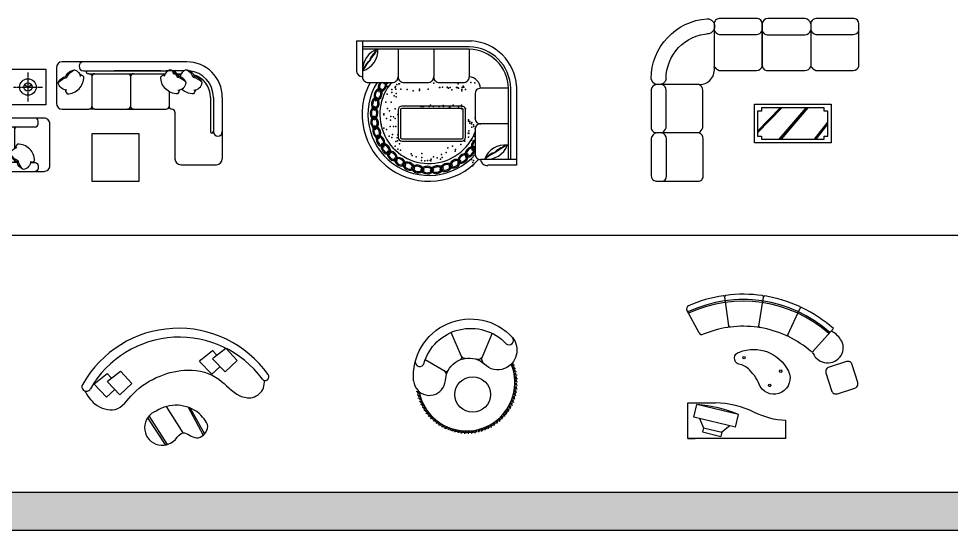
# Model space of a CAD drawing. Header units: millimetres. Extents: x -30782 to 40110, y 35885 to 73818.
# Drawn here: x -16086 to -349, y 35885 to 44521 of the extents above; entities that cross this region are included whole.
import ezdxf

# ---------------------------------------------------------------- set-up
doc = ezdxf.new("R2010")
doc.units = ezdxf.units.MM
doc.linetypes.add('CENTER', pattern=[2, 1.25, -0.25, 0.25, -0.25])
doc.layers.add('www.cad-blocks.net', color=7, linetype='Continuous')

# ---------------------------------------------------------------- blocks, each defined once
blk = doc.blocks.new('A$C714C64AF')
for p, q in [((908, 1917, -5499), (908, 1317, -5499)), ((3108, 2017, -5499), (1005, 2017, -5499)), ((1365, 1867, -5499), (2793, 1867, -5499)), ((3508, 1417, -5499), (3508, 839, -5499)), ((3558, 1417, -5499), (3558, 839, -5499)), ((3708, 1417, -5499), (3708, 839, -5499)), ((1008, 1217, -5499), (1458, 1217, -5499)), ((1558, 1217, -5499), (1458, 1217, -5499)), ((1558, 1217, -5499), (2760, 1217, -5499)), ((2209, 1217, -5499), (2109, 1217, -5499)), ((2908, 1167, -5499), (2908, 381, -5499)), ((3708, 839, -5499), (3708, 381, -5499)), ((3008, 281, -5499), (3608, 281, -5499))]:
    blk.add_line(p, q)
at = {"elevation": -5499}
for points in [[(128, 1892), (728, 1892), (728, 1292), (128, 1292)], [(2306, 800), (1506, 800), (1506, 0), (2306, 0)]]:
    blk.add_lwpolyline(points, close=True, dxfattribs=at)
at = {"linetype": 'CENTER', "elevation": -5499}
for points in [[(428, 1837), (428, 1347)], [(183, 1592), (673, 1592)]]:
    blk.add_lwpolyline(points, dxfattribs=at)
at = {"elevation": -5499}
for points in [[(940, 1667, -0.14773), (1086, 1753, -0.213343), (1215, 1879)], [(1083, 1541, -0.356772), (940, 1667, -0.249542), (1070, 1771)], [(1058, 1544, 0.165541), (1089, 1478, 0.425989), (1370, 1765, 0.121523), (1303, 1804)], [(1066, 1760, -0.306663), (1215, 1879, -0.30633), (1312, 1770)], [(1456, 1817), (1438, 1817, -0.414214), (1418, 1837), (1418, 1847, -0.414214), (1438, 1867)], [(1458, 1817, -0.414214), (1508, 1767)], [(1558, 1817, 0.414214), (1508, 1767), (1508, 1267, 0.432452)], [(1558, 1817, 0.414214), (1508, 1767)], [(2670, 1867), (1884, 1867, 0.414214)], [(2109, 1817, -0.414214), (2159, 1767)], [(2209, 1817, 0.414214), (2159, 1767), (2159, 1267, 0.432452)], [(2209, 1817, 0.414214), (2159, 1767)], [(2982, 1544, -0.165541), (2951, 1478, -0.425989), (2670, 1765, -0.121523), (2737, 1804)], [(2974, 1760, 0.306663), (2825, 1879, 0.30633), (2727, 1770)], [(3068, 1867), (2753, 1867, 0.415492)], [(3100, 1667, 0.14773), (2954, 1753, 0.213343), (2825, 1879)], [(3013, 1867), (2891, 1867, 0.414214), (2871, 1847), (2871, 1837, 0.414214), (2891, 1817), (2963, 1817, 0.414214)], [(2957, 1541, 0.356772), (3100, 1667, 0.249542), (2970, 1771)], [(2964, 1785, -0.071865), (3006, 1804)], [(3243, 1760, 0.306663), (3094, 1879, 0.30633), (2997, 1770)], [(3369, 1667, 0.14773), (3223, 1753, 0.213343), (3094, 1879)], [(3226, 1541, 0.356772), (3369, 1667, 0.249542), (3239, 1771)], [(3251, 1544, -0.165541), (3220, 1478, -0.200231), (3022, 1559)], [(150, 505), (150, 917), (550, 917, 0.414214), (600, 967), (600, 1017, 0.414214), (550, 1067)], [(150, 505), (150, 917), (550, 917, 0.414214), (600, 967), (600, 1017, 0.414214), (550, 1067)], [(150, 505), (150, 897, -0.414214), (170, 917), (180, 917, -0.414214), (200, 897), (200, 555, -0.729729)], [(250, 917, 0.414214), (200, 867)], [(257, 324, -0.306663), (138, 474, -0.30633), (246, 571)], [(350, 198, -0.14773), (264, 345, -0.213343), (138, 474)], [(473, 317, 0.165541), (539, 347, 0.425989), (252, 628, 0.121523), (213, 562)], [(150, 337), (150, 422, -0.414213)], [(200, 355), (200, 337, -0.414214), (180, 317), (170, 317, -0.414214), (150, 337)], [(476, 342, -0.356772), (350, 198, -0.249542), (246, 328)], [(473, 317), (550, 317, -0.414214), (600, 267), (600, 217, -0.414214), (550, 167)]]:
    blk.add_lwpolyline(points, format="xyb", dxfattribs=at)
for points in [[(1458, 1817), (2743, 1817)], [(1884, 1867), (2670, 1867)], [(2944, 1817), (3012, 1817)], [(428, 1592), (367, 1627)], [(428, 1592), (489, 1627)], [(428, 1592), (428, 1522)], [(2810, 1515), (2810, 1267)], [(248, 317), (150, 317), (150, 422)]]:
    blk.add_lwpolyline(points, dxfattribs=at)
blk.add_lwpolyline([(0, 267, 0.414214), (100, 167), (700, 167, 0.414214), (800, 267), (800, 967, 0.414214), (700, 1067), (100, 1067, 0.414214), (0, 967)], format="xyb", close=True, dxfattribs=at)
for radius in [140, 70]:
    blk.add_circle((428, 1592, -5499), radius)
for centre, radius, start, end in [((1008, 1917, -5499), 100, 90, 180), ((1365, 1942, -5499), 75, 90, 270), ((3108, 1417, -5499), 600, 0, 90), ((3108, 1417, -5499), 450, 0, 84.5853), ((3108, 1417, -5499), 400, 0, 72.9371), ((1008, 1317, -5499), 100, 180, 270), ((1458, 1267, -5499), 50, 270, 0), ((1458, 1267, -5499), 50, 270, 0), ((1558, 1267, -5499), 50, 180, 270), ((1558, 1267, -5499), 50, 180, 270), ((2109, 1267, -5499), 50, 270, 0), ((2109, 1267, -5499), 50, 270, 0), ((2209, 1267, -5499), 50, 180, 270), ((2209, 1267, -5499), 50, 180, 270), ((2760, 1267, -5499), 50, 270, 0), ((2760, 1267, -5499), 50, 270, 0), ((2860, 1267, -5499), 50, 180, 270), ((2860, 1267, -5499), 50, 180, 270), ((2858, 1167, -5499), 50, 0, 90), ((3533, 839, -5499), 25, 180, 0), ((3633, 839, -5499), 75, 180, 0), ((3008, 381, -5499), 100, 180, 270), ((3608, 381, -5499), 100, 270, 0)]:
    blk.add_arc(centre, radius, start, end)
blk = doc.blocks.new('A$C2439112B')
for p, q in [((0, 2370), (1940, 2370)), ((0, 2370), (0, 1856)), ((100, 2370), (100, 1763)), ((1900, 2270), (100, 2270)), ((1900, 2230), (100, 2230)), ((338, 2209), (297, 2146)), ((324, 2204), (322, 2204)), ((322, 2204), (322, 2200)), ((327, 2207), (324, 2204)), ((328, 2209), (327, 2207)), ((331, 2209), (328, 2209)), ((700, 2230), (700, 1761)), ((1302, 2231), (1302, 1761)), ((1900, 2231), (1900, 1761)), ((253, 2089), (218, 2030)), ((224, 2048), (223, 2046)), ((226, 2048), (224, 2048)), ((227, 2055), (226, 2048)), ((228, 2057), (227, 2056)), ((227, 2056), (227, 2055)), ((230, 2064), (228, 2057)), ((231, 2074), (230, 2074)), ((230, 2074), (230, 2064)), ((232, 2075), (231, 2074)), ((233, 2082), (232, 2075)), ((235, 2082), (233, 2082)), ((237, 2083), (235, 2082)), ((238, 2090), (237, 2083)), ((239, 2090), (238, 2090)), ((240, 2091), (239, 2090)), ((241, 2098), (240, 2091)), ((244, 2098), (241, 2098)), ((246, 2103), (244, 2098)), ((247, 2103), (246, 2103)), ((248, 2104), (247, 2103)), ((250, 2105), (248, 2104)), ((252, 2107), (250, 2105)), ((253, 2107), (252, 2107)), ((297, 2146), (253, 2089)), ((255, 2109), (253, 2107)), ((256, 2112), (255, 2109)), ((257, 2112), (256, 2112)), ((260, 2119), (257, 2112)), ((261, 2120), (260, 2120)), ((260, 2120), (260, 2119)), ((262, 2122), (261, 2121)), ((261, 2121), (261, 2120)), ((263, 2124), (262, 2124)), ((262, 2124), (262, 2122)), ((264, 2126), (263, 2124)), ((265, 2129), (264, 2127)), ((264, 2127), (264, 2126)), ((268, 2129), (265, 2129)), ((270, 2134), (268, 2129)), ((271, 2134), (270, 2134)), ((274, 2143), (271, 2134)), ((276, 2143), (274, 2143)), ((277, 2144), (276, 2143)), ((279, 2145), (277, 2144)), ((281, 2148), (279, 2145)), ((285, 2148), (281, 2148)), ((286, 2150), (285, 2148)), ((287, 2150), (286, 2150)), ((292, 2152), (287, 2152)), ((287, 2152), (287, 2150)), ((293, 2157), (292, 2155)), ((292, 2155), (292, 2152)), ((294, 2157), (293, 2157)), ((296, 2158), (294, 2157)), ((297, 2160), (296, 2158)), ((299, 2162), (297, 2162)), ((297, 2162), (297, 2160)), ((300, 2170), (299, 2163)), ((299, 2163), (299, 2162)), ((301, 2170), (300, 2170)), ((304, 2171), (301, 2170)), ((305, 2178), (304, 2171)), ((308, 2178), (305, 2178)), ((311, 2182), (308, 2182)), ((308, 2182), (308, 2178)), ((312, 2185), (311, 2182)), ((313, 2186), (312, 2185)), ((314, 2187), (313, 2187)), ((313, 2187), (313, 2186)), ((315, 2188), (314, 2187)), ((318, 2195), (315, 2195)), ((315, 2195), (315, 2188)), ((319, 2196), (318, 2195)), ((320, 2199), (319, 2196)), ((322, 2200), (320, 2200)), ((320, 2200), (320, 2199)), ((130, 1910), (107, 1862)), ((114, 1894), (113, 1887)), ((115, 1895), (114, 1894)), ((116, 1899), (115, 1897)), ((115, 1897), (115, 1895)), ((117, 1899), (116, 1899)), ((119, 1900), (117, 1899)), ((120, 1902), (119, 1900)), ((122, 1904), (120, 1904)), ((120, 1904), (120, 1902)), ((123, 1913), (122, 1904)), ((126, 1913), (123, 1913)), ((128, 1917), (126, 1913)), ((129, 1917), (128, 1917)), ((131, 1922), (129, 1917)), ((167, 1972), (130, 1910)), ((133, 1922), (131, 1922)), ((134, 1929), (133, 1922)), ((135, 1930), (134, 1929)), ((136, 1930), (135, 1930)), ((138, 1937), (136, 1930)), ((139, 1938), (138, 1938)), ((138, 1938), (138, 1937)), ((141, 1945), (139, 1938)), ((142, 1946), (141, 1945)), ((143, 1946), (142, 1946)), ((145, 1951), (143, 1949)), ((143, 1949), (143, 1946)), ((148, 1954), (145, 1952)), ((145, 1952), (145, 1951)), ((150, 1957), (148, 1956)), ((148, 1956), (148, 1954)), ((151, 1964), (150, 1957)), ((152, 1964), (151, 1964)), ((154, 1966), (152, 1964)), ((156, 1968), (154, 1966)), ((157, 1968), (156, 1968)), ((159, 1971), (157, 1968)), ((160, 1973), (159, 1971)), ((161, 1973), (160, 1973)), ((163, 1974), (161, 1973)), ((164, 1976), (163, 1974)), ((166, 1978), (164, 1978)), ((164, 1978), (164, 1976)), ((168, 1987), (166, 1987)), ((166, 1987), (166, 1978)), ((218, 2030), (167, 1972)), ((170, 1991), (168, 1989)), ((168, 1989), (168, 1987)), ((171, 1991), (170, 1991)), ((173, 1994), (171, 1991)), ((174, 1996), (173, 1994)), ((178, 2000), (174, 1996)), ((180, 2003), (178, 2001)), ((178, 2001), (178, 2000)), ((182, 2005), (180, 2003)), ((185, 2005), (182, 2005)), ((187, 2008), (185, 2006)), ((185, 2006), (185, 2005)), ((190, 2010), (187, 2010)), ((187, 2010), (187, 2008)), ((191, 2012), (190, 2010)), ((194, 2015), (191, 2012)), ((195, 2015), (194, 2015)), ((202, 2022), (195, 2015)), ((204, 2023), (202, 2023)), ((202, 2023), (202, 2022)), ((205, 2024), (204, 2023)), ((207, 2025), (205, 2024)), ((208, 2027), (207, 2025)), ((211, 2027), (208, 2027)), ((212, 2034), (211, 2027)), ((213, 2035), (212, 2034)), ((216, 2035), (213, 2035)), ((218, 2042), (216, 2035)), ((220, 2044), (218, 2042)), ((223, 2046), (220, 2045)), ((220, 2045), (220, 2044)), ((107, 1866), (106, 1865)), ((108, 1869), (107, 1868)), ((107, 1868), (107, 1866)), ((109, 1878), (108, 1877)), ((108, 1877), (108, 1869)), ((111, 1878), (109, 1878)), ((113, 1886), (111, 1886)), ((111, 1886), (111, 1878)), ((113, 1887), (113, 1886)), ((186, 1670), (614, 1670)), ((788, 1670), (1202, 1670)), ((1386, 1670), (1800, 1670)), ((2700, 1610), (2700, 270)), ((2000, 1485), (2000, 1056)), ((2561, 1570), (2093, 1570)), ((2560, 1570), (2560, 970)), ((2600, 1570), (2600, 970)), ((1777, 1269), (765, 1269)), ((703, 1206), (703, 742)), ((742, 1206), (742, 742)), ((1777, 1230), (765, 1230)), ((1800, 742), (1800, 1206)), ((1839, 742), (1839, 1206)), ((2560, 970), (2092, 970)), ((2561, 970), (2093, 970)), ((2560, 970), (2560, 370)), ((2600, 970), (2600, 370)), ((2000, 884), (2000, 455)), ((765, 719), (1777, 719)), ((765, 680), (1777, 680)), ((2333, 482), (2263, 449)), ((2287, 473), (2284, 472)), ((2290, 474), (2287, 473)), ((2292, 473), (2290, 474)), ((2293, 474), (2292, 473)), ((2295, 474), (2293, 474)), ((2296, 477), (2295, 474)), ((2300, 475), (2296, 477)), ((2302, 477), (2300, 475)), ((2305, 478), (2302, 477)), ((2306, 477), (2305, 478)), ((2315, 481), (2306, 477)), ((2315, 482), (2315, 481)), ((2317, 481), (2315, 482)), ((2319, 482), (2317, 481)), ((2320, 482), (2319, 482)), ((2322, 484), (2320, 482)), ((2326, 483), (2322, 484)), ((2329, 489), (2326, 483)), ((2331, 489), (2329, 489)), ((2333, 488), (2331, 489)), ((2388, 522), (2333, 482)), ((2338, 494), (2333, 488)), ((2341, 494), (2338, 494)), ((2341, 495), (2341, 494)), ((2344, 495), (2341, 495)), ((2346, 497), (2344, 495)), ((2348, 496), (2346, 497)), ((2352, 502), (2348, 496)), ((2354, 503), (2352, 503)), ((2352, 503), (2352, 502)), ((2357, 509), (2354, 503)), ((2361, 518), (2357, 509)), ((2362, 517), (2361, 518)), ((2364, 518), (2362, 517)), ((2368, 524), (2364, 518)), ((2370, 523), (2368, 524)), ((2371, 523), (2370, 523)), ((2375, 529), (2371, 523)), ((2376, 529), (2375, 529)), ((2378, 529), (2376, 529)), ((2382, 535), (2378, 529)), ((2384, 534), (2382, 535)), ((2388, 537), (2384, 534)), ((2452, 557), (2388, 522)), ((2389, 537), (2388, 537)), ((2390, 538), (2389, 537)), ((2393, 538), (2390, 538)), ((2395, 539), (2393, 538)), ((2396, 539), (2395, 539)), ((2399, 540), (2396, 539)), ((2401, 542), (2399, 540)), ((2402, 541), (2401, 542)), ((2407, 547), (2402, 541)), ((2407, 548), (2407, 547)), ((2408, 547), (2407, 548)), ((2409, 548), (2408, 547)), ((2410, 549), (2409, 548)), ((2411, 551), (2410, 549)), ((2412, 551), (2411, 551)), ((2414, 551), (2412, 551)), ((2416, 554), (2414, 552)), ((2414, 552), (2414, 551)), ((2418, 553), (2416, 554)), ((2422, 556), (2418, 553)), ((2423, 556), (2422, 556)), ((2429, 563), (2423, 556)), ((2431, 562), (2429, 563)), ((2433, 563), (2431, 562)), ((2436, 563), (2433, 563)), ((2438, 565), (2436, 563)), ((2442, 563), (2438, 565)), ((2444, 565), (2442, 563)), ((2445, 564), (2444, 565)), ((2446, 566), (2445, 564)), ((2450, 564), (2446, 566)), ((2451, 567), (2450, 564)), ((2453, 568), (2451, 567)), ((2515, 598), (2452, 557)), ((2454, 568), (2453, 568)), ((2455, 568), (2454, 568)), ((2457, 570), (2455, 568)), ((2458, 571), (2457, 570)), ((2460, 570), (2458, 571)), ((2461, 571), (2460, 570)), ((2464, 577), (2461, 571)), ((2465, 577), (2464, 577)), ((2468, 577), (2465, 577)), ((2472, 583), (2468, 577)), ((2475, 581), (2472, 583)), ((2477, 585), (2475, 581)), ((2479, 585), (2477, 585)), ((2481, 586), (2479, 585)), ((2483, 587), (2481, 586)), ((2483, 588), (2483, 587)), ((2484, 587), (2483, 588)), ((2486, 588), (2484, 587)), ((2488, 594), (2486, 588)), ((2490, 593), (2488, 594)), ((2492, 594), (2490, 593)), ((2494, 596), (2492, 594)), ((2494, 597), (2494, 596)), ((2497, 596), (2494, 597)), ((2498, 600), (2497, 596)), ((2501, 599), (2498, 600)), ((2504, 600), (2501, 599)), ((2506, 602), (2504, 600)), ((2509, 600), (2506, 602)), ((2560, 370), (2092, 370)), ((2700, 370), (2093, 370)), ((2204, 408), (2164, 373)), ((2166, 377), (2164, 377)), ((2168, 379), (2166, 378)), ((2166, 378), (2166, 377)), ((2171, 386), (2168, 379)), ((2172, 387), (2171, 386)), ((2173, 386), (2172, 387)), ((2177, 394), (2173, 386)), ((2179, 393), (2177, 394)), ((2183, 400), (2179, 394)), ((2179, 394), (2179, 393)), ((2185, 401), (2183, 400)), ((2187, 403), (2185, 402)), ((2185, 402), (2185, 401)), ((2188, 403), (2187, 403)), ((2190, 403), (2188, 403)), ((2192, 405), (2190, 403)), ((2192, 406), (2192, 405)), ((2194, 405), (2192, 406)), ((2199, 413), (2194, 405)), ((2201, 412), (2199, 413)), ((2205, 416), (2201, 412)), ((2263, 449), (2204, 408)), ((2206, 415), (2205, 416)), ((2210, 418), (2206, 415)), ((2211, 418), (2210, 418)), ((2215, 424), (2211, 418)), ((2217, 424), (2215, 424)), ((2218, 424), (2217, 424)), ((2223, 429), (2218, 424)), ((2223, 430), (2223, 429)), ((2224, 430), (2223, 430)), ((2228, 436), (2224, 430)), ((2229, 436), (2228, 436)), ((2231, 436), (2229, 436)), ((2235, 439), (2231, 438)), ((2231, 438), (2231, 436)), ((2238, 441), (2235, 440)), ((2235, 440), (2235, 439)), ((2239, 443), (2238, 441)), ((2241, 443), (2239, 443)), ((2245, 449), (2241, 443)), ((2246, 448), (2245, 449)), ((2249, 449), (2246, 448)), ((2251, 451), (2249, 449)), ((2252, 450), (2251, 451)), ((2255, 452), (2252, 450)), ((2257, 453), (2255, 452)), ((2258, 453), (2257, 453)), ((2260, 453), (2258, 453)), ((2262, 455), (2260, 453)), ((2262, 456), (2262, 455)), ((2264, 455), (2262, 456)), ((2268, 464), (2264, 455)), ((2270, 463), (2268, 464)), ((2271, 465), (2270, 463)), ((2273, 467), (2271, 465)), ((2274, 466), (2273, 467)), ((2277, 467), (2274, 466)), ((2279, 469), (2277, 467)), ((2284, 471), (2279, 469)), ((2284, 472), (2284, 471)), ((2700, 270), (2215, 270))]:
    blk.add_line(p, q)
for centre, radius, start, end in [((1883, 1553), 819, 4.0176, 85.9824), ((-1, 2210), 362, 286.9741, 3.5511), ((466, 1886), 362, 106.9741, 183.5511), ((1883, 1553), 719, 1.3632, 88.652), ((1883, 1553), 679, 1.4445, 88.5726), ((107, 1871), 108, 187.6347, 266.3152), ((193, 1762), 92.9, 179.5378, 274.4121), ((607, 1762), 92.9, 265.5879, 0.4622), ((795, 1762), 92.9, 179.5378, 274.4121), ((1209, 1762), 92.9, 265.5879, 0.4622), ((1393, 1762), 92.9, 179.5378, 274.4121), ((1807, 1762), 92.9, 265.5879, 0.4622), ((1883, 1553), 211, 4.5991, 85.4009), ((1224, 1131), 1131, 151.5303, 317.9993), ((1224, 1131), 1031, 148.4701, 318.8621), ((494, 1574), 132, 133.8514, 207.9409), ((379, 1644), 132, 269.7272, 11.0914), ((494, 1574), 112, 121.7847, 201.8082), ((379, 1644), 112, 275.8599, 13.1064), ((1224, 1131), 831, 139.5451, 339.0908), ((585, 1694), 132, 190.7775, 197.9409), ((483, 1783), 132, 259.7272, 300.7348), ((382, 1297), 132, 109.0779, 227.9409), ((426, 1441), 132, 99.0779, 217.9409), ((250, 1323), 132, 289.7272, 48.5902), ((426, 1441), 112, 105.8599, 211.8082), ((300, 1489), 132, 279.7272, 38.5902), ((300, 1489), 112, 285.8599, 31.8082), ((2093, 1478), 92.9, 89.5378, 184.4121), ((363, 1148), 132, 119.0779, 237.9409), ((382, 1297), 112, 115.8599, 221.8082), ((229, 1151), 132, 299.7272, 58.5902), ((250, 1323), 112, 295.8599, 41.8082), ((765, 1206), 62.4, 90, 180), ((1777, 1206), 62.4, 0, 90), ((363, 1148), 112, 125.8599, 231.8082), ((229, 1151), 112, 305.8599, 51.8082), ((765, 1206), 23.4, 90, 180), ((1777, 1206), 23.4, 0, 90), ((371, 998), 132, 129.0779, 247.9409), ((371, 998), 112, 135.8599, 241.8082), ((238, 978), 132, 309.7272, 68.5902), ((238, 978), 112, 315.8599, 61.8082), ((2093, 1063), 92.9, 175.5879, 270.4622), ((2093, 1063), 92.9, 175.5879, 270.4622), ((2093, 877), 92.9, 89.5378, 184.4121), ((405, 852), 132, 139.0779, 257.9409), ((405, 852), 112, 145.8599, 251.8082), ((277, 809), 132, 319.7272, 78.5902), ((277, 809), 112, 325.8599, 71.8082), ((463, 714), 132, 149.0779, 267.9409), ((345, 649), 132, 329.7272, 88.5902), ((463, 714), 112, 155.8599, 261.8082), ((345, 649), 112, 335.8599, 81.8082), ((545, 588), 132, 159.0779, 277.9409), ((440, 503), 132, 339.7272, 98.5902), ((765, 742), 62.4, 180, 270), ((765, 742), 23.4, 180, 270), ((1777, 742), 23.4, 270, 0), ((1777, 742), 62.4, 270, 0), ((2069, 590), 132, 121.5958, 208.5902), ((2069, 590), 112, 128.1388, 201.8082), ((545, 588), 112, 165.8599, 271.8082), ((440, 503), 112, 345.8599, 91.8082), ((647, 478), 132, 169.0779, 287.9409), ((558, 377), 132, 349.7272, 108.5902), ((647, 478), 112, 175.8599, 281.8082), ((558, 377), 112, 355.8599, 101.8082), ((1965, 452), 132, 79.7272, 198.5902), ((1863, 540), 132, 259.0779, 17.9409), ((1965, 452), 112, 85.8599, 191.8082), ((1863, 540), 112, 265.8599, 11.8082), ((1954, 660), 132, 269.0779, 290.5082), ((1954, 660), 112, 275.8599, 294.391), ((2502, 251), 362, 83.2392, 159.8162), ((2204, 735), 362, 263.2392, 339.8162), ((697, 272), 132, 359.7272, 118.5902), ((767, 388), 132, 179.0779, 297.9409), ((697, 272), 112, 5.8599, 111.8082), ((767, 388), 112, 185.8599, 291.8082), ((852, 194), 132, 9.7272, 128.5902), ((1627, 357), 132, 239.0779, 357.9409), ((1692, 238), 132, 59.7272, 178.5902), ((1692, 238), 112, 65.8599, 171.8082), ((1627, 357), 112, 245.8599, 351.8082), ((1838, 333), 132, 69.7272, 188.5902), ((1753, 438), 132, 249.0779, 7.9409), ((1838, 333), 112, 75.8599, 181.8082), ((1753, 438), 112, 255.8599, 1.8082), ((2093, 462), 92.9, 175.5879, 270.4622), ((2093, 462), 92.9, 175.5879, 270.4622), ((2201, 376), 108, 183.6848, 277.6347), ((901, 319), 132, 189.0779, 307.9409), ((852, 194), 112, 15.8599, 121.8082), ((901, 319), 112, 195.8599, 301.8082), ((1018, 143), 132, 19.7272, 138.5902), ((1044, 275), 132, 199.0779, 317.9409), ((1018, 143), 112, 25.8599, 131.8082), ((1044, 275), 112, 205.8599, 311.8082), ((1190, 122), 132, 29.7272, 148.5902), ((1193, 257), 132, 209.0779, 327.9409), ((1190, 122), 112, 35.8599, 141.8082), ((1193, 257), 112, 215.8599, 321.8082), ((1364, 131), 132, 39.7272, 158.5902), ((1343, 264), 132, 219.0779, 337.9409), ((1364, 131), 112, 45.8599, 151.8082), ((1343, 264), 112, 225.8599, 331.8082), ((1533, 170), 132, 49.7272, 168.5902), ((1489, 298), 132, 229.0779, 347.9409), ((1533, 170), 112, 55.8599, 161.8082), ((1489, 298), 112, 235.8599, 341.8082)]:
    blk.add_arc(centre, radius, start, end)
for p in [(524, 1598), (552, 1613), (652, 1584), (659, 1598), (680, 1634), (715, 1648), (722, 1648), (1305, 1655), (1400, 1584), (1407, 1584), (1450, 1591), (1528, 1591), (1535, 1584), (1577, 1584), (1684, 1584), (1705, 1584), (1712, 1648), (1783, 1584), (1797, 1606), (1804, 1591), (1811, 1591), (1931, 1669), (1995, 1662), (515, 1471), (593, 1549), (593, 1499), (635, 1443), (664, 1556), (671, 1485), (671, 1428), (749, 1556), (855, 1549), (954, 1528), (954, 1528), (1060, 1556), (1063, 1532), (1209, 1556), (1549, 1570), (1606, 1542), (1719, 1570), (1776, 1549), (1776, 1528), (1839, 1549), (494, 1336), (586, 1336), (1084, 1264), (1105, 1264), (1129, 1263), (1226, 1264), (1247, 1285), (1297, 1264), (1396, 1263), (1460, 1278), (1467, 1264), (1629, 1285), (1771, 1285), (1774, 1263), (458, 1138), (458, 1124), (522, 1230), (557, 1187), (650, 1223), (695, 1130), (1566, 1250), (1573, 1250), (1722, 1257), (1778, 1222), (1840, 1229), (416, 961), (508, 1060), (572, 1031), (579, 1095), (621, 1088), (650, 1060), (1889, 1039), (1889, 1017), (1910, 1010), (1910, 982), (1939, 969), (1946, 991), (1974, 954), (2000, 1070), (2093, 970), (458, 897), (508, 876), (565, 925), (607, 790), (621, 925), (664, 925), (1882, 812), (1896, 852), (1896, 812), (1896, 805), (1946, 913), (1981, 928), (2000, 884), (384, 775), (550, 762), (593, 741), (664, 670), (685, 734), (692, 684), (699, 783), (727, 635), (1828, 676), (1889, 748), (1939, 701), (1946, 694), (1988, 757), (650, 592), (699, 542), (742, 528), (1514, 486), (1542, 564), (1620, 592), (1662, 507), (1669, 535), (1761, 620), (1953, 531), (1960, 545), (919, 464), (940, 436), (1004, 415), (1096, 351), (1103, 472), (1103, 401), (1152, 344), (1195, 351), (1244, 351), (1252, 344), (1259, 372), (1301, 415), (1358, 394), (1414, 372), (1436, 450), (1443, 401), (1939, 368), (1960, 318), (1974, 353), (2000, 470), (1960, 261)]:
    blk.add_point(p)
blk = doc.blocks.new('A$C2F471D6A')
for p, q in [((2696, 2657), (2692, 1940)), ((1797, 841), (2183, 1243)), ((1797, 834), (2190, 1243)), ((1797, 826), (2197, 1243)), ((1797, 819), (2204, 1243)), ((1797, 849), (2175, 1243)), ((2161, 710), (2615, 1243)), ((2169, 710), (2622, 1243)), ((2176, 710), (2630, 1243)), ((2183, 710), (2637, 1243)), ((2190, 710), (2644, 1243)), ((2197, 710), (2651, 1243)), ((2755, 710), (2980, 1001)), ((2763, 710), (2981, 992)), ((2770, 710), (2981, 983)), ((2777, 710), (2981, 973)), ((2784, 710), (2981, 964)), ((807, 818), (90, 821))]:
    blk.add_line(p, q)
for points in [[(0, 1730, -0.393715), (947, 2745)], [(947, 2745, -1), (938, 2487, 1)], [(1061, 1940, 0.132391), (1146, 1873), (1779, 1873, 0.326313), (1875, 1944), (1875, 2657, 0.389129), (1793, 2746), (1150, 2746, 0.426582), (1064, 2657, 0.287811)], [(1061, 2546, 0.132391), (1146, 2479), (1779, 2479, 0.287096), (1869, 2536)], [(1878, 2536, 0.331063), (1960, 2475), (2433, 2475)], [(2433, 2475), (2592, 2475, 0.316456), (2692, 2546, 0.132391), (2777, 2479), (3410, 2479, 0.287096), (3501, 2536)], [(252, 1720), (252, 1729, -0.399385), (979, 2494)], [(813, 1633, 0.469502), (1064, 1935, -1.204519)], [(252, 1720, -0.77294), (0, 1730, -1)], [(257, 559), (257, 718, 0.316456), (187, 818, 0.132391), (254, 903), (254, 1535, 0.326313), (183, 1632), (181, 1632, 0.389129)], [(181, 0, 0.385191), (257, 85), (257, 559)]]:
    blk.add_lwpolyline(points, format="xyb")
for points in [[(2433, 1870), (2592, 1870, 0.316456), (2692, 1940, 0.132391), (2777, 1873), (3410, 1873, 0.326313), (3506, 1944), (3506, 2657, 0.389129), (3425, 2746), (2781, 2746, 0.426582), (2696, 2657, 0.287811), (2596, 2746), (1971, 2746, 0.366167), (1875, 2665), (1875, 1955, 0.414362), (1960, 1870)], [(878, 559), (878, 718, 0.316456), (807, 818, 0.132391), (874, 903), (874, 1535, 0.326313), (804, 1632), (90, 1632, 0.389129), (1, 1550), (1, 906, 0.426582), (90, 821, 0.287811), (1, 721), (1, 96, 0.366167), (83, 0), (792, 0, 0.414362), (878, 85)]]:
    blk.add_lwpolyline(points, format="xyb", close=True)
blk.add_lwpolyline([(1064, 2657), (1061, 1940)])
for points in [[(1742, 652), (1742, 1300), (3038, 1300), (3038, 652)], [(2981, 1186), (2920, 1186), (2920, 1243), (1860, 1243), (1860, 1186), (1797, 1186), (1797, 762), (1860, 762), (1860, 709), (2920, 709), (2920, 762), (2981, 762)]]:
    blk.add_lwpolyline(points, close=True)
blk = doc.blocks.new('A$C3EC50241')
for p, q in [((1424, 654), (1703, 210)), ((1792, 642), (2047, 170)), ((1131, 495), (1439, 11)), ((1828, 628), (2069, 191)), ((1109, 465), (1408, 4))]:
    blk.add_line(p, q)
for points in [[(2333, 1330), (2194, 1199), (1983, 1417), (2009, 1444), (2202, 1598), (2274, 1521)], [(557, 941), (417, 810), (206, 1029), (232, 1055), (425, 1209), (497, 1132)]]:
    blk.add_lwpolyline(points)
for points in [[(2232, 1487), (2426, 1642), (2620, 1433), (2418, 1242), (2206, 1461)], [(456, 1099), (649, 1253), (844, 1044), (641, 854), (430, 1072)]]:
    blk.add_lwpolyline(points, close=True)
for centre, radius, start, end in [((1630, 120), 1855, 35.4188, 150.4691), ((1647, 91), 1734, 36.2185, 150.0975), ((3094, 1155), 61.9, 219.4991, 39.4991), ((75, 988), 75.5, 142.1076, 335.1072), ((1588, 59), 617, 50.9718, 122.7238), ((1356, 298), 298, 109.7527, 318.3146)]:
    blk.add_arc(centre, radius, start, end)
blk.add_open_spline([(45, 919), (94, 839), (206, 660), (609, 524), (880, 941), (1288, 1182), (1807, 1315), (2321, 1180), (2572, 838), (2893, 773), (3075, 926), (3079, 1052), (3080, 1095)], degree=3, knots=[0, 0, 0, 0, 280.278128, 634.096231, 1036.308239, 1579.96714, 2063.779604, 2608.401032, 3054.768873, 3273.17217, 3516.561775, 3643.990105, 3643.990105, 3643.990105, 3643.990105])
blk.add_spline([(1578, 99), (1707, 210), (1934, 125), (2119, 282), (1977, 539)], degree=3)
blk = doc.blocks.new('A$C7F577887')
for p, q in [((809, 1303), (637, 1710)), ((1325, 1695), (1154, 1278)), ((536, 1048), (197, 1249)), ((1655, 1174), (1677, 1191)), ((1658, 1164), (1685, 1177)), ((1658, 1148), (1703, 1161)), ((1660, 1156), (1688, 1166)), ((1674, 1122), (1697, 1137)), ((1675, 1096), (1722, 1106)), ((1676, 1111), (1705, 1123)), ((1679, 1103), (1707, 1111)), ((1689, 1043), (1736, 1049)), ((1690, 1068), (1714, 1082)), ((1691, 1058), (1720, 1067)), ((1693, 1050), (1722, 1056)), ((1700, 989), (1747, 992)), ((1702, 1014), (1727, 1026)), ((1703, 1004), (1732, 1011)), ((1704, 995), (1733, 999)), ((1711, 959), (1736, 970)), ((1711, 949), (1741, 954)), ((1707, 934), (1754, 934)), ((1709, 824), (1756, 817)), ((1710, 879), (1757, 876)), ((1711, 940), (1740, 942)), ((1713, 793), (1741, 798)), ((1714, 829), (1744, 827)), ((1715, 904), (1742, 913)), ((1715, 893), (1745, 897)), ((1715, 885), (1744, 885)), ((1715, 838), (1745, 839)), ((1716, 848), (1743, 855)), ((93, 712), (47, 707)), ((105, 658), (59, 650)), ((90, 705), (61, 700)), ((91, 697), (62, 689)), ((92, 686), (67, 673)), ((102, 651), (74, 644)), ((104, 643), (75, 633)), ((106, 632), (82, 618)), ((1685, 660), (1729, 645)), ((1691, 665), (1719, 657)), ((1693, 673), (1723, 668)), ((1696, 714), (1742, 701)), ((1697, 683), (1724, 684)), ((1702, 719), (1731, 713)), ((1704, 727), (1734, 724)), ((1705, 769), (1751, 759)), ((1707, 738), (1735, 741)), ((1710, 774), (1739, 770)), ((1711, 782), (1742, 781)), ((121, 605), (75, 594)), ((118, 598), (90, 589)), ((121, 590), (93, 578)), ((140, 553), (95, 540)), ((123, 579), (100, 563)), ((138, 546), (110, 535)), ((141, 538), (114, 524)), ((163, 503), (119, 486)), ((144, 528), (122, 510)), ((161, 495), (134, 483)), ((164, 488), (138, 472)), ((168, 478), (148, 459)), ((1620, 475), (1647, 469)), ((1628, 505), (1668, 481)), ((1635, 508), (1661, 495)), ((1639, 516), (1667, 505)), ((1644, 525), (1672, 521)), ((1650, 556), (1692, 534)), ((1657, 559), (1684, 548)), ((1660, 567), (1689, 558)), ((1665, 576), (1693, 574)), ((1669, 607), (1712, 589)), ((1676, 611), (1703, 602)), ((1679, 619), (1708, 612)), ((1683, 629), (1711, 629)), ((189, 454), (146, 435)), ((187, 447), (162, 432)), ((191, 439), (166, 422)), ((218, 407), (176, 385)), ((196, 430), (177, 409)), ((217, 400), (192, 384)), ((221, 393), (198, 374)), ((227, 383), (209, 362)), ((250, 363), (210, 337)), ((250, 355), (226, 337)), ((255, 348), (232, 328)), ((260, 339), (244, 317)), ((285, 320), (247, 292)), ((1506, 322), (1538, 288)), ((1513, 323), (1535, 303)), ((1519, 329), (1544, 311)), ((1527, 337), (1552, 325)), ((1541, 365), (1575, 333)), ((1548, 366), (1571, 348)), ((1554, 373), (1579, 356)), ((1561, 381), (1587, 371)), ((1573, 410), (1610, 380)), ((1580, 412), (1604, 395)), ((1585, 419), (1612, 404)), ((1592, 427), (1619, 419)), ((1602, 456), (1641, 429)), ((1609, 459), (1634, 444)), ((1614, 466), (1641, 453)), ((285, 312), (263, 293)), ((291, 306), (270, 284)), ((297, 298), (283, 274)), ((323, 280), (287, 250)), ((324, 273), (303, 252)), ((330, 267), (310, 243)), ((337, 258), (324, 234)), ((364, 243), (330, 210)), ((365, 235), (346, 213)), ((371, 230), (354, 205)), ((379, 222), (368, 197)), ((407, 209), (375, 174)), ((409, 201), (391, 178)), ((415, 196), (399, 170)), ((423, 189), (414, 163)), ((452, 177), (423, 140)), ((454, 170), (438, 145)), ((461, 165), (447, 138)), ((470, 158), (462, 132)), ((1339, 178), (1361, 137)), ((1347, 177), (1362, 153)), ((1354, 182), (1373, 158)), ((1363, 187), (1385, 169)), ((1384, 210), (1409, 170)), ((1392, 210), (1409, 186)), ((1399, 214), (1419, 192)), ((1408, 220), (1431, 204)), ((1427, 245), (1455, 206)), ((1435, 245), (1454, 222)), ((1442, 250), (1463, 229)), ((1450, 256), (1474, 242)), ((1468, 282), (1498, 246)), ((1476, 283), (1496, 261)), ((1482, 288), (1505, 269)), ((1490, 295), (1514, 282)), ((500, 149), (473, 110)), ((502, 141), (488, 116)), ((510, 137), (497, 109)), ((518, 131), (513, 104)), ((549, 124), (525, 83)), ((552, 116), (539, 90)), ((559, 113), (549, 84)), ((569, 107), (565, 80)), ((599, 102), (578, 60)), ((603, 95), (592, 68)), ((611, 92), (602, 63)), ((620, 87), (618, 59)), ((651, 84), (633, 40)), ((656, 77), (646, 49)), ((664, 74), (657, 45)), ((673, 70), (673, 43)), ((705, 69), (689, 24)), ((709, 63), (702, 34)), ((717, 61), (713, 30)), ((727, 57), (729, 29)), ((759, 58), (747, 12)), ((764, 52), (758, 23)), ((772, 50), (769, 20)), ((782, 48), (786, 20)), ((813, 51), (804, 4)), ((819, 45), (815, 16)), ((827, 44), (827, 14)), ((837, 42), (843, 15)), ((868, 47), (863, 0)), ((874, 42), (873, 12)), ((882, 41), (884, 11)), ((893, 40), (900, 13)), ((924, 47), (921, 0)), ((930, 42), (930, 13)), ((938, 42), (942, 12)), ((949, 42), (958, 16)), ((979, 51), (979, 4)), ((985, 46), (987, 17)), ((993, 47), (999, 17)), ((1004, 47), (1015, 22)), ((1033, 58), (1037, 11)), ((1040, 54), (1044, 25)), ((1048, 56), (1056, 26)), ((1059, 56), (1071, 32)), ((1087, 70), (1094, 23)), ((1094, 66), (1101, 37)), ((1102, 68), (1112, 39)), ((1113, 69), (1127, 46)), ((1140, 84), (1150, 38)), ((1148, 81), (1156, 53)), ((1155, 84), (1167, 56)), ((1166, 86), (1182, 63)), ((1192, 103), (1205, 58)), ((1200, 100), (1210, 73)), ((1207, 103), (1221, 76)), ((1218, 106), (1235, 84)), ((1243, 125), (1259, 80)), ((1250, 123), (1262, 96)), ((1258, 126), (1273, 100)), ((1268, 130), (1287, 109)), ((1292, 150), (1311, 107)), ((1300, 148), (1313, 123)), ((1307, 152), (1324, 127)), ((1317, 157), (1337, 137))]:
    blk.add_line(p, q)
for points in [[(2, 890, -0.718965), (1673, 1621)], [(175, 1181, -0.583909), (1564, 1518)], [(1673, 1621, -0.494394), (1537, 1098, -0.321345), (1200, 1175, -19.999525)], [(1564, 1518, 0.889085), (1673, 1621, 4.70549)], [(584, 1067, -0.48471), (1200, 1175, -0.575679)], [(809, 1303, -0.29486), (793, 1250, -0.29486)], [(809, 1303, 0.288406), (877, 1272)], [(876, 1272, 0.003001), (877, 1272)], [(1154, 1278, -0.303522), (1057, 1257, -0.278153)], [(1200, 1175, -0.28885), (1154, 1278, -0.219637)], [(30, 1221, 0.967061), (178, 1193)], [(2, 890, 0.725422), (500, 777, 0.098552), (546, 938, -0.094631), (584, 1067, 4.137775)], [(535, 1048, 0.329719), (585, 1069, 0.260687)], [(552, 978, 0.253294), (535, 1048, -2.815972)]]:
    blk.add_lwpolyline(points, format="xyb")
blk.add_circle((999, 661), 300)
blk.add_arc((895, 862), 815, 190.5975, 22.474)
blk = doc.blocks.new('A$C775D340E')
for p, q in [((713, 1898), (645, 2390)), ((1222, 1894), (1296, 2386)), ((1028, 2342), (885, 2342)), ((214, 1781), (6, 2162)), ((1708, 1747), (1919, 2196)), ((2132, 1467), (2477, 1854)), ((1417, 879), (1393, 879)), ((23, 600), (487, 600)), ((23, 0), (23, 600)), ((124, 360), (176, 572)), ((876, 402), (176, 572)), ((825, 190), (124, 360)), ((220, 337), (287, 178)), ((825, 190), (876, 402)), ((287, 178), (271, 110)), ((287, 178), (597, 103)), ((729, 213), (597, 103)), ((1673, 0), (1673, 300)), ((271, 110), (580, 35)), ((597, 103), (580, 35)), ((1673, 0), (23, 0)), ((23, 0), (143, 0))]:
    blk.add_line(p, q)
for points in [[(2134, 1436, 0.601902), (2608, 1400, 0.304558), (2600, 1670, 0.11541), (2442, 1815, 0.11541)], [(881, 1255, -0.766463), (891, 1457, -0.391619), (1719, 1137, -0.955088), (1243, 876, 0.098673), (1064, 1156, 0.159172), (881, 1255, 0.577327)], [(1673, 300, -0.096837), (1146, 438, 0.113303), (487, 600, -1.231039)]]:
    blk.add_lwpolyline(points, format="xyb")
blk.add_lwpolyline([(2889, 946), (2797, 1243, 0.414214), (2697, 1296), (2405, 1205, 0.414214), (2352, 1105), (2445, 807, 0.414214), (2545, 755), (2837, 846, 0.414214)], format="xyb", close=True)
for centre in [(970, 1361), (1590, 1135), (1405, 896)]:
    blk.add_circle(centre, 20)
for centre, radius, start, end in [((957, 147), 2286, 98.4538, 113.8562), ((624, 2387), 21.6, 7.9072, 98.4538), ((667, 2393), 21.6, 97.3607, 187.9072), ((957, 147), 2286, 81.9198, 97.3607), ((1275, 2389), 21.6, 351.3732, 81.9198), ((1318, 2382), 21.6, 80.8267, 171.3732), ((957, 147), 2286, 65.3858, 80.8267), ((54, 2188), 54, 113.8562, 208.5354), ((957, 147), 2196, 48.3052, 115.1918), ((957, 147), 2171, 48.3052, 115.153), ((1900, 2206), 21.6, 334.8392, 65.3858), ((1939, 2187), 21.6, 64.2927, 154.8392), ((957, 147), 2286, 48.3052, 64.2927), ((692, 1895), 21.6, 278.6074, 7.9072), ((735, 1901), 21.6, 187.9072, 277.2071), ((957, 147), 1746, 82.0734, 97.2071), ((1200, 1898), 21.6, 262.0734, 351.3732), ((1243, 1891), 21.6, 171.3732, 260.6731), ((261, 1807), 54, 208.5354, 292.7297), ((957, 147), 1746, 98.6074, 112.7297), ((957, 147), 1746, 65.5394, 80.6731), ((1689, 1756), 21.6, 245.5394, 334.8392), ((1728, 1738), 21.6, 154.8392, 244.1391), ((957, 147), 1746, 49.0054, 64.1391), ((2116, 1481), 21.6, 229.0054, 318.3052), ((2148, 1452), 21.6, 138.3052, 227.6051), ((7, -1650), 2228, 67.0474, 85.6624)]:
    blk.add_arc(centre, radius, start, end)
blk = doc.blocks.new('format')
h = blk.add_hatch(color=256)
h.set_gradient(color1=(68, 68, 68), color2=(84, 109, 142), tint=1)
h.paths.add_polyline_path([(-27053, 36531), (-27053, 35885), (40110, 35885), (40110, 36531)])
at = {"color": 155, "true_color": 0x546d8e}
for p, q in [((-27053, 40865), (40110, 40865)), ((-27053, 36531), (40110, 36531)), ((-27053, 35885), (40110, 35885))]:
    blk.add_line(p, q, dxfattribs=at)

msp = doc.modelspace()

# ---------------------------------------------------------------- block references
for name, p in [('A$C2F471D6A', (-5414, 41775)), ('A$C2439112B', (-10385, 41775)), ('A$C714C64AF', (-16358, 41775)), ('A$C775D340E', (-4817, 37436)), ('A$C7F577887', (-9424, 37516)), ('A$C3EC50241', (-15019, 37320))]:
    msp.add_blockref(name, p)
at = {"layer": 'www.cad-blocks.net'}
msp.add_blockref('format', (0, 0), dxfattribs=at)

doc.saveas('drawing.dxf')
